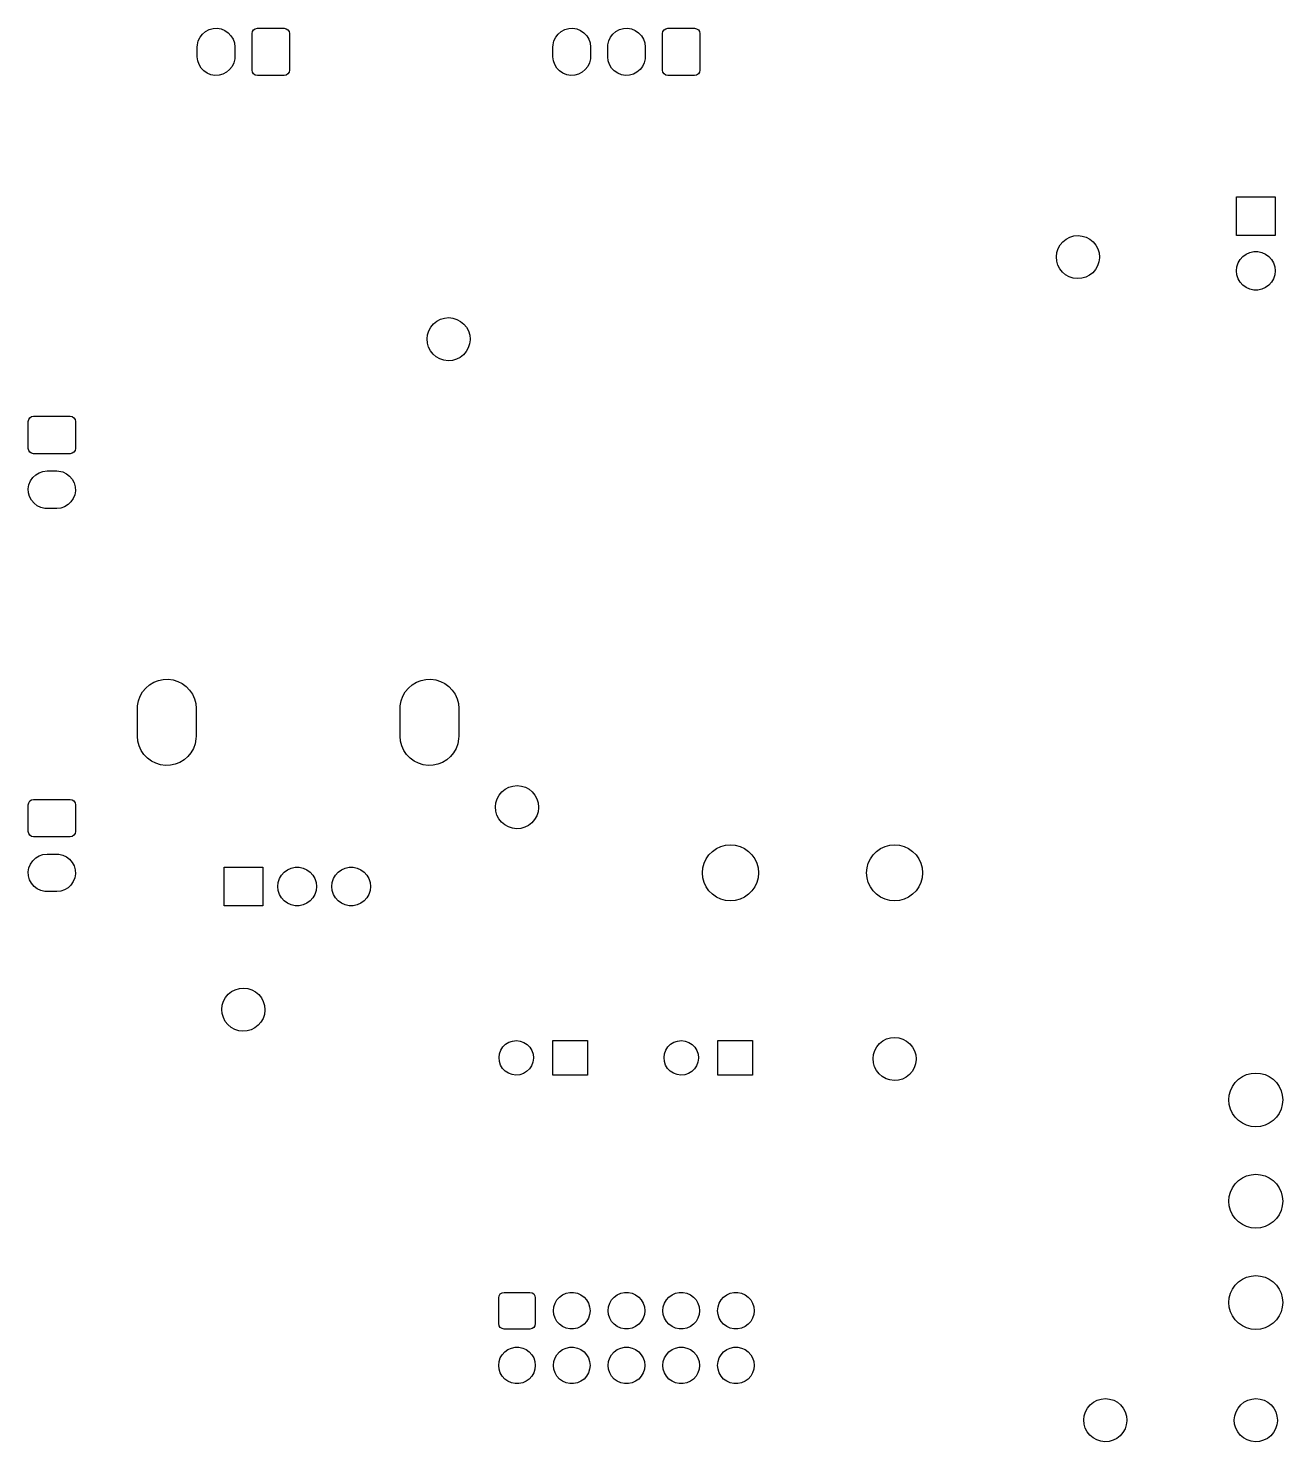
# Model space of a CAD drawing. Extents: x 93 to 206, y -133 to -66.
# Drawn here: x 92.6 to 150.9, y -131.7 to -66.1 of the extents above; entities that cross this region are included whole.
import ezdxf

# ---------------------------------------------------------------- set-up
doc = ezdxf.new("R2010")
doc.units = 0
doc.layers.add('BLACK', color=7, linetype='CONTINUOUS')

msp = doc.modelspace()

# ---------------------------------------------------------------- linework, layer by layer
at = {"layer": 'BLACK', "linetype": 'CONTINUOUS'}
for p, q in [((100.716, -66.3378), (100.86, -66.2165)), ((100.86, -66.2165), (101.026, -66.1289)), ((101.026, -66.1289), (101.207, -66.079)), ((101.207, -66.079), (101.395, -66.0692)), ((101.395, -66.0692), (101.58, -66.0998)), ((101.58, -66.0998), (101.754, -66.1696)), ((101.754, -66.1696), (101.91, -66.2753)), ((103.016, -66.3178), (103.035, -66.2221)), ((103.035, -66.2221), (103.089, -66.141)), ((103.089, -66.141), (103.17, -66.0868)), ((103.17, -66.0868), (103.266, -66.0678)), ((103.266, -66.0678), (104.506, -66.0678)), ((104.506, -66.0678), (104.602, -66.0868)), ((104.602, -66.0868), (104.683, -66.141)), ((104.683, -66.141), (104.737, -66.2221)), ((104.737, -66.2221), (104.756, -66.3178)), ((117.226, -66.3378), (117.37, -66.2165)), ((117.37, -66.2165), (117.536, -66.1289)), ((117.536, -66.1289), (117.717, -66.079)), ((117.717, -66.079), (117.905, -66.0692)), ((117.905, -66.0692), (118.09, -66.0998)), ((118.09, -66.0998), (118.264, -66.1696)), ((118.264, -66.1696), (118.42, -66.2753)), ((119.766, -66.3378), (119.91, -66.2165)), ((119.91, -66.2165), (120.076, -66.1289)), ((120.076, -66.1289), (120.257, -66.079)), ((120.257, -66.079), (120.445, -66.0692)), ((120.445, -66.0692), (120.63, -66.0998)), ((120.63, -66.0998), (120.804, -66.1696)), ((120.804, -66.1696), (120.96, -66.2753)), ((122.066, -66.3178), (122.085, -66.2221)), ((122.085, -66.2221), (122.139, -66.141)), ((122.139, -66.141), (122.22, -66.0868)), ((122.22, -66.0868), (122.316, -66.0678)), ((122.316, -66.0678), (123.556, -66.0678)), ((123.556, -66.0678), (123.652, -66.0868)), ((123.652, -66.0868), (123.733, -66.141)), ((123.733, -66.141), (123.787, -66.2221)), ((123.787, -66.2221), (123.806, -66.3178)), ((100.476, -66.9378), (100.481, -66.8408)), ((100.481, -66.8408), (100.522, -66.6574)), ((100.522, -66.6574), (100.602, -66.4871)), ((100.602, -66.4871), (100.716, -66.3378)), ((101.91, -66.2753), (102.039, -66.4118)), ((102.039, -66.4118), (102.136, -66.5729)), ((102.136, -66.5729), (102.196, -66.751)), ((102.196, -66.751), (102.216, -66.9378)), ((103.016, -68.0078), (103.016, -66.3178)), ((104.756, -66.3178), (104.756, -68.0078)), ((116.986, -66.9378), (116.991, -66.8408)), ((116.991, -66.8408), (117.032, -66.6574)), ((117.032, -66.6574), (117.112, -66.4871)), ((117.112, -66.4871), (117.226, -66.3378)), ((118.42, -66.2753), (118.549, -66.4118)), ((118.549, -66.4118), (118.646, -66.5729)), ((118.646, -66.5729), (118.706, -66.751)), ((118.706, -66.751), (118.726, -66.9378)), ((119.526, -66.9378), (119.531, -66.8408)), ((119.531, -66.8408), (119.572, -66.6574)), ((119.572, -66.6574), (119.652, -66.4871)), ((119.652, -66.4871), (119.766, -66.3378)), ((120.96, -66.2753), (121.089, -66.4118)), ((121.089, -66.4118), (121.186, -66.5729)), ((121.186, -66.5729), (121.246, -66.751)), ((121.246, -66.751), (121.266, -66.9378)), ((122.066, -68.0078), (122.066, -66.3178)), ((123.806, -66.3178), (123.806, -68.0078)), ((100.476, -67.3878), (100.476, -66.9378)), ((100.496, -67.5746), (100.476, -67.3878)), ((102.211, -67.4848), (102.17, -67.6682)), ((102.216, -67.3878), (102.211, -67.4848)), ((102.216, -66.9378), (102.216, -67.3878)), ((116.986, -67.3878), (116.986, -66.9378)), ((117.006, -67.5746), (116.986, -67.3878)), ((118.721, -67.4848), (118.68, -67.6682)), ((118.726, -67.3878), (118.721, -67.4848)), ((118.726, -66.9378), (118.726, -67.3878)), ((119.526, -67.3878), (119.526, -66.9378)), ((119.546, -67.5746), (119.526, -67.3878)), ((121.261, -67.4848), (121.22, -67.6682)), ((121.266, -67.3878), (121.261, -67.4848)), ((121.266, -66.9378), (121.266, -67.3878)), ((100.556, -67.7527), (100.496, -67.5746)), ((100.653, -67.9138), (100.556, -67.7527)), ((100.782, -68.0503), (100.653, -67.9138)), ((100.938, -68.156), (100.782, -68.0503)), ((101.112, -68.2258), (100.938, -68.156)), ((101.666, -68.1967), (101.485, -68.2466)), ((101.832, -68.1091), (101.666, -68.1967)), ((101.976, -67.9878), (101.832, -68.1091)), ((102.09, -67.8385), (101.976, -67.9878)), ((102.17, -67.6682), (102.09, -67.8385)), ((103.035, -68.1035), (103.016, -68.0078)), ((103.089, -68.1846), (103.035, -68.1035)), ((103.17, -68.2388), (103.089, -68.1846)), ((104.683, -68.1846), (104.602, -68.2388)), ((104.737, -68.1035), (104.683, -68.1846)), ((104.756, -68.0078), (104.737, -68.1035)), ((117.066, -67.7527), (117.006, -67.5746)), ((117.163, -67.9138), (117.066, -67.7527)), ((117.292, -68.0503), (117.163, -67.9138)), ((117.448, -68.156), (117.292, -68.0503)), ((117.622, -68.2258), (117.448, -68.156)), ((118.176, -68.1967), (117.995, -68.2466)), ((118.342, -68.1091), (118.176, -68.1967)), ((118.486, -67.9878), (118.342, -68.1091)), ((118.6, -67.8385), (118.486, -67.9878)), ((118.68, -67.6682), (118.6, -67.8385)), ((119.606, -67.7527), (119.546, -67.5746)), ((119.703, -67.9138), (119.606, -67.7527)), ((119.832, -68.0503), (119.703, -67.9138)), ((119.988, -68.156), (119.832, -68.0503)), ((120.162, -68.2258), (119.988, -68.156)), ((120.716, -68.1967), (120.535, -68.2466)), ((120.882, -68.1091), (120.716, -68.1967)), ((121.026, -67.9878), (120.882, -68.1091)), ((121.14, -67.8385), (121.026, -67.9878)), ((121.22, -67.6682), (121.14, -67.8385)), ((122.085, -68.1035), (122.066, -68.0078)), ((122.139, -68.1846), (122.085, -68.1035)), ((122.22, -68.2388), (122.139, -68.1846)), ((123.733, -68.1846), (123.652, -68.2388)), ((123.787, -68.1035), (123.733, -68.1846)), ((123.806, -68.0078), (123.787, -68.1035)), ((101.297, -68.2564), (101.112, -68.2258)), ((101.485, -68.2466), (101.297, -68.2564)), ((103.266, -68.2578), (103.17, -68.2388)), ((104.506, -68.2578), (103.266, -68.2578)), ((104.602, -68.2388), (104.506, -68.2578)), ((117.807, -68.2564), (117.622, -68.2258)), ((117.995, -68.2466), (117.807, -68.2564)), ((120.347, -68.2564), (120.162, -68.2258)), ((120.535, -68.2466), (120.347, -68.2564)), ((122.316, -68.2578), (122.22, -68.2388)), ((123.556, -68.2578), (122.316, -68.2578)), ((123.652, -68.2388), (123.556, -68.2578)), ((148.706, -75.6828), (148.706, -73.8828)), ((148.706, -73.8828), (150.506, -73.8828)), ((150.506, -73.8828), (150.506, -75.6828)), ((140.526, -76.1228), (140.651, -75.9733)), ((140.651, -75.9733), (140.803, -75.851)), ((140.803, -75.851), (140.976, -75.7606)), ((140.976, -75.7606), (141.164, -75.7055)), ((141.164, -75.7055), (141.358, -75.6878)), ((141.358, -75.6878), (141.552, -75.7082)), ((141.552, -75.7082), (141.739, -75.7659)), ((141.739, -75.7659), (141.91, -75.8588)), ((141.91, -75.8588), (142.061, -75.9832)), ((142.061, -75.9832), (142.184, -76.1344)), ((150.506, -75.6828), (148.706, -75.6828)), ((140.351, -76.6738), (140.373, -76.4799)), ((140.367, -76.8683), (140.351, -76.6738)), ((140.373, -76.4799), (140.432, -76.2939)), ((140.432, -76.2939), (140.526, -76.1228)), ((142.184, -76.1344), (142.276, -76.3067)), ((142.276, -76.3067), (142.332, -76.4936)), ((142.351, -76.7157), (142.326, -76.9093)), ((142.332, -76.4936), (142.351, -76.6878)), ((142.351, -76.6878), (142.351, -76.7157)), ((148.878, -76.7938), (149.004, -76.654)), ((149.004, -76.654), (149.156, -76.5434)), ((149.156, -76.5434), (149.328, -76.4668)), ((149.328, -76.4668), (149.512, -76.4277)), ((149.512, -76.4277), (149.7, -76.4277)), ((149.7, -76.4277), (149.884, -76.4668)), ((149.884, -76.4668), (150.056, -76.5434)), ((150.056, -76.5434), (150.208, -76.654)), ((150.208, -76.654), (150.334, -76.7938)), ((140.421, -77.0559), (140.367, -76.8683)), ((140.51, -77.2295), (140.421, -77.0559)), ((140.632, -77.3825), (140.51, -77.2295)), ((140.78, -77.5089), (140.632, -77.3825)), ((142.168, -77.2642), (142.041, -77.412)), ((142.265, -77.0945), (142.168, -77.2642)), ((142.326, -76.9093), (142.265, -77.0945)), ((148.706, -77.3228), (148.726, -77.1357)), ((148.726, -77.5099), (148.706, -77.3228)), ((148.726, -77.1357), (148.784, -76.9567)), ((148.784, -76.9567), (148.878, -76.7938)), ((150.334, -76.7938), (150.428, -76.9567)), ((150.428, -76.9567), (150.486, -77.1357)), ((150.486, -77.1357), (150.506, -77.3228)), ((150.506, -77.3228), (150.486, -77.5099)), ((140.951, -77.6042), (140.78, -77.5089)), ((141.136, -77.6645), (140.951, -77.6042)), ((141.33, -77.6876), (141.136, -77.6645)), ((141.525, -77.6726), (141.33, -77.6876)), ((141.713, -77.6201), (141.525, -77.6726)), ((141.887, -77.5321), (141.713, -77.6201)), ((142.041, -77.412), (141.887, -77.5321)), ((148.784, -77.6889), (148.726, -77.5099)), ((148.878, -77.8518), (148.784, -77.6889)), ((149.004, -77.9916), (148.878, -77.8518)), ((149.156, -78.1022), (149.004, -77.9916)), ((150.208, -77.9916), (150.056, -78.1022)), ((150.334, -77.8518), (150.208, -77.9916)), ((150.428, -77.6889), (150.334, -77.8518)), ((150.486, -77.5099), (150.428, -77.6889)), ((149.328, -78.1788), (149.156, -78.1022)), ((149.512, -78.2179), (149.328, -78.1788)), ((149.7, -78.2179), (149.512, -78.2179)), ((149.884, -78.1788), (149.7, -78.2179)), ((150.056, -78.1022), (149.884, -78.1788)), ((111.222, -80.1039), (111.316, -79.9328)), ((111.316, -79.9328), (111.441, -79.7833)), ((111.441, -79.7833), (111.593, -79.661)), ((111.593, -79.661), (111.766, -79.5706)), ((111.766, -79.5706), (111.954, -79.5155)), ((111.954, -79.5155), (112.148, -79.4978)), ((112.148, -79.4978), (112.342, -79.5182)), ((112.342, -79.5182), (112.529, -79.5759)), ((112.529, -79.5759), (112.7, -79.6688)), ((112.7, -79.6688), (112.851, -79.7932)), ((112.851, -79.7932), (112.974, -79.9444)), ((112.974, -79.9444), (113.066, -80.1167)), ((111.141, -80.4838), (111.163, -80.2899)), ((111.157, -80.6783), (111.141, -80.4838)), ((111.211, -80.8659), (111.157, -80.6783)), ((111.163, -80.2899), (111.222, -80.1039)), ((113.066, -80.1167), (113.122, -80.3036)), ((113.141, -80.5257), (113.116, -80.7193)), ((113.122, -80.3036), (113.141, -80.4978)), ((113.141, -80.4978), (113.141, -80.5257)), ((111.3, -81.0395), (111.211, -80.8659)), ((111.422, -81.1925), (111.3, -81.0395)), ((111.57, -81.3189), (111.422, -81.1925)), ((111.741, -81.4142), (111.57, -81.3189)), ((112.831, -81.222), (112.677, -81.3421)), ((112.958, -81.0742), (112.831, -81.222)), ((113.055, -80.9045), (112.958, -81.0742)), ((113.116, -80.7193), (113.055, -80.9045)), ((111.926, -81.4745), (111.741, -81.4142)), ((112.12, -81.4976), (111.926, -81.4745)), ((112.315, -81.4826), (112.12, -81.4976)), ((112.503, -81.4301), (112.315, -81.4826)), ((112.677, -81.3421), (112.503, -81.4301)), ((92.631, -84.3228), (92.65, -84.2271)), ((92.631, -85.5628), (92.631, -84.3228)), ((92.65, -84.2271), (92.7042, -84.146)), ((92.7042, -84.146), (92.7853, -84.0918)), ((92.7853, -84.0918), (92.881, -84.0728)), ((92.881, -84.0728), (94.571, -84.0728)), ((94.571, -84.0728), (94.6667, -84.0918)), ((94.6667, -84.0918), (94.7478, -84.146)), ((94.7478, -84.146), (94.802, -84.2271)), ((94.802, -84.2271), (94.821, -84.3228)), ((94.821, -84.3228), (94.821, -85.5628)), ((92.65, -85.6585), (92.631, -85.5628)), ((92.7042, -85.7396), (92.65, -85.6585)), ((92.7853, -85.7938), (92.7042, -85.7396)), ((92.881, -85.8128), (92.7853, -85.7938)), ((94.571, -85.8128), (92.881, -85.8128)), ((94.6667, -85.7938), (94.571, -85.8128)), ((94.7478, -85.7396), (94.6667, -85.7938)), ((94.802, -85.6585), (94.7478, -85.7396)), ((94.821, -85.5628), (94.802, -85.6585)), ((92.663, -87.2488), (92.7328, -87.0744)), ((92.7328, -87.0744), (92.8385, -86.9189)), ((92.8385, -86.9189), (92.975, -86.7898)), ((92.975, -86.7898), (93.1361, -86.693)), ((93.1361, -86.693), (93.3142, -86.6331)), ((93.3142, -86.6331), (93.501, -86.6128)), ((93.501, -86.6128), (93.951, -86.6128)), ((93.951, -86.6128), (94.048, -86.6182)), ((94.048, -86.6182), (94.2314, -86.6592)), ((94.2314, -86.6592), (94.4017, -86.7386)), ((94.4017, -86.7386), (94.551, -86.8528)), ((94.551, -86.8528), (94.6723, -86.9963)), ((94.6723, -86.9963), (94.7599, -87.1625)), ((94.7599, -87.1625), (94.8098, -87.3437)), ((92.6324, -87.4342), (92.663, -87.2488)), ((92.6422, -87.6219), (92.6324, -87.4342)), ((92.6921, -87.8031), (92.6422, -87.6219)), ((92.7797, -87.9693), (92.6921, -87.8031)), ((94.7192, -87.8912), (94.6135, -88.0467)), ((94.789, -87.7168), (94.7192, -87.8912)), ((94.8196, -87.5314), (94.789, -87.7168)), ((94.8098, -87.3437), (94.8196, -87.5314)), ((92.901, -88.1128), (92.7797, -87.9693)), ((93.0503, -88.227), (92.901, -88.1128)), ((93.2206, -88.3064), (93.0503, -88.227)), ((93.404, -88.3474), (93.2206, -88.3064)), ((93.501, -88.3528), (93.404, -88.3474)), ((93.951, -88.3528), (93.501, -88.3528)), ((94.1378, -88.3325), (93.951, -88.3528)), ((94.3159, -88.2726), (94.1378, -88.3325)), ((94.477, -88.1758), (94.3159, -88.2726)), ((94.6135, -88.0467), (94.477, -88.1758)), ((98.2587, -96.5389), (98.4553, -96.4196)), ((98.4553, -96.4196), (98.6692, -96.3352)), ((98.6692, -96.3352), (98.8943, -96.2879)), ((98.8943, -96.2879), (99.1241, -96.2793)), ((99.1241, -96.2793), (99.352, -96.3095)), ((99.352, -96.3095), (99.5717, -96.3777)), ((99.5717, -96.3777), (99.7767, -96.4819)), ((110.451, -96.5389), (110.647, -96.4196)), ((110.647, -96.4196), (110.861, -96.3352)), ((110.861, -96.3352), (111.086, -96.2879)), ((111.086, -96.2879), (111.316, -96.2793)), ((111.316, -96.2793), (111.544, -96.3095)), ((111.544, -96.3095), (111.764, -96.3777)), ((111.764, -96.3777), (111.969, -96.4819)), ((97.747, -97.2835), (97.8254, -97.0673)), ((97.8254, -97.0673), (97.9392, -96.8675)), ((97.9392, -96.8675), (98.085, -96.6897)), ((98.085, -96.6897), (98.2587, -96.5389)), ((99.7767, -96.4819), (99.9612, -96.6192)), ((99.9612, -96.6192), (100.12, -96.7856)), ((100.12, -96.7856), (100.248, -96.9764)), ((100.248, -96.9764), (100.343, -97.1861)), ((109.939, -97.2835), (110.017, -97.0673)), ((110.017, -97.0673), (110.131, -96.8675)), ((110.131, -96.8675), (110.277, -96.6897)), ((110.277, -96.6897), (110.451, -96.5389)), ((111.969, -96.4819), (112.153, -96.6192)), ((112.153, -96.6192), (112.312, -96.7856)), ((112.312, -96.7856), (112.44, -96.9764)), ((112.44, -96.9764), (112.535, -97.1861)), ((97.7, -97.6378), (97.706, -97.5098)), ((97.7, -98.9178), (97.7, -97.6378)), ((97.706, -97.5098), (97.747, -97.2835)), ((100.343, -97.1861), (100.401, -97.4087)), ((100.401, -97.4087), (100.42, -97.6378)), ((100.42, -97.6378), (100.42, -98.9178)), ((109.892, -97.6378), (109.898, -97.5098)), ((109.892, -98.9178), (109.892, -97.6378)), ((109.898, -97.5098), (109.939, -97.2835)), ((112.535, -97.1861), (112.593, -97.4087)), ((112.593, -97.4087), (112.612, -97.6378)), ((112.612, -97.6378), (112.612, -98.9178)), ((97.7194, -99.1469), (97.7, -98.9178)), ((100.414, -99.0458), (100.373, -99.2721)), ((100.42, -98.9178), (100.414, -99.0458)), ((109.911, -99.1469), (109.892, -98.9178)), ((112.606, -99.0458), (112.565, -99.2721)), ((112.612, -98.9178), (112.606, -99.0458)), ((97.7772, -99.3695), (97.7194, -99.1469)), ((97.8717, -99.5792), (97.7772, -99.3695)), ((98.0001, -99.77), (97.8717, -99.5792)), ((100.181, -99.6881), (100.035, -99.8659)), ((100.295, -99.4883), (100.181, -99.6881)), ((100.373, -99.2721), (100.295, -99.4883)), ((109.969, -99.3695), (109.911, -99.1469)), ((110.064, -99.5792), (109.969, -99.3695)), ((110.192, -99.77), (110.064, -99.5792)), ((112.373, -99.6881), (112.227, -99.8659)), ((112.487, -99.4883), (112.373, -99.6881)), ((112.565, -99.2721), (112.487, -99.4883)), ((98.1588, -99.9364), (98.0001, -99.77)), ((98.3433, -100.074), (98.1588, -99.9364)), ((98.5483, -100.178), (98.3433, -100.074)), ((98.768, -100.246), (98.5483, -100.178)), ((98.9959, -100.276), (98.768, -100.246)), ((99.2257, -100.268), (98.9959, -100.276)), ((99.4508, -100.22), (99.2257, -100.268)), ((99.6647, -100.136), (99.4508, -100.22)), ((99.8613, -100.017), (99.6647, -100.136)), ((100.035, -99.8659), (99.8613, -100.017)), ((110.351, -99.9364), (110.192, -99.77)), ((110.535, -100.074), (110.351, -99.9364)), ((110.74, -100.178), (110.535, -100.074)), ((110.96, -100.246), (110.74, -100.178)), ((111.188, -100.276), (110.96, -100.246)), ((111.418, -100.268), (111.188, -100.276)), ((111.643, -100.22), (111.418, -100.268)), ((111.857, -100.136), (111.643, -100.22)), ((112.053, -100.017), (111.857, -100.136)), ((112.227, -99.8659), (112.053, -100.017)), ((114.397, -101.821), (114.491, -101.65)), ((114.491, -101.65), (114.616, -101.5)), ((114.616, -101.5), (114.768, -101.378)), ((114.768, -101.378), (114.941, -101.288)), ((114.941, -101.288), (115.129, -101.233)), ((115.129, -101.233), (115.323, -101.215)), ((115.323, -101.215), (115.517, -101.235)), ((115.517, -101.235), (115.704, -101.293)), ((115.704, -101.293), (115.875, -101.386)), ((115.875, -101.386), (116.026, -101.51)), ((116.026, -101.51), (116.149, -101.661)), ((116.149, -101.661), (116.241, -101.834)), ((92.631, -102.103), (92.65, -102.007)), ((92.631, -103.343), (92.631, -102.103)), ((92.65, -102.007), (92.7042, -101.926)), ((92.7042, -101.926), (92.7853, -101.872)), ((92.7853, -101.872), (92.881, -101.853)), ((92.881, -101.853), (94.571, -101.853)), ((94.571, -101.853), (94.6667, -101.872)), ((94.6667, -101.872), (94.7478, -101.926)), ((94.7478, -101.926), (94.802, -102.007)), ((94.802, -102.007), (94.821, -102.103)), ((94.821, -102.103), (94.821, -103.343)), ((114.316, -102.201), (114.338, -102.007)), ((114.332, -102.395), (114.316, -102.201)), ((114.338, -102.007), (114.397, -101.821)), ((116.241, -101.834), (116.297, -102.021)), ((116.316, -102.243), (116.291, -102.436)), ((116.297, -102.021), (116.316, -102.215)), ((116.316, -102.215), (116.316, -102.243)), ((114.386, -102.583), (114.332, -102.395)), ((114.475, -102.757), (114.386, -102.583)), ((114.597, -102.909), (114.475, -102.757)), ((114.745, -103.036), (114.597, -102.909)), ((116.006, -102.939), (115.852, -103.059)), ((116.133, -102.791), (116.006, -102.939)), ((116.23, -102.622), (116.133, -102.791)), ((116.291, -102.436), (116.23, -102.622)), ((92.65, -103.438), (92.631, -103.343)), ((92.7042, -103.52), (92.65, -103.438)), ((92.7853, -103.574), (92.7042, -103.52)), ((92.881, -103.593), (92.7853, -103.574)), ((94.571, -103.593), (92.881, -103.593)), ((94.6667, -103.574), (94.571, -103.593)), ((94.7478, -103.52), (94.6667, -103.574)), ((94.802, -103.438), (94.7478, -103.52)), ((94.821, -103.343), (94.802, -103.438)), ((114.916, -103.131), (114.745, -103.036)), ((115.101, -103.191), (114.916, -103.131)), ((115.295, -103.215), (115.101, -103.191)), ((115.49, -103.2), (115.295, -103.215)), ((115.678, -103.147), (115.49, -103.2)), ((115.852, -103.059), (115.678, -103.147)), ((124.226, -104.427), (124.386, -104.267)), ((124.386, -104.267), (124.572, -104.137)), ((124.572, -104.137), (124.777, -104.041)), ((124.777, -104.041), (124.996, -103.983)), ((124.996, -103.983), (125.222, -103.963)), ((125.222, -103.963), (125.448, -103.983)), ((125.448, -103.983), (125.667, -104.041)), ((125.667, -104.041), (125.872, -104.137)), ((125.872, -104.137), (126.058, -104.267)), ((126.058, -104.267), (126.218, -104.427)), ((131.846, -104.427), (132.006, -104.267)), ((132.006, -104.267), (132.192, -104.137)), ((132.192, -104.137), (132.397, -104.041)), ((132.397, -104.041), (132.616, -103.983)), ((132.616, -103.983), (132.842, -103.963)), ((132.842, -103.963), (133.068, -103.983)), ((133.068, -103.983), (133.287, -104.041)), ((133.287, -104.041), (133.492, -104.137)), ((133.492, -104.137), (133.678, -104.267)), ((133.678, -104.267), (133.838, -104.427)), ((92.663, -105.029), (92.7328, -104.854)), ((92.7328, -104.854), (92.8385, -104.699)), ((92.8385, -104.699), (92.975, -104.57)), ((92.975, -104.57), (93.1361, -104.473)), ((93.1361, -104.473), (93.3142, -104.413)), ((93.3142, -104.413), (93.501, -104.393)), ((93.501, -104.393), (93.951, -104.393)), ((93.951, -104.393), (94.048, -104.398)), ((94.048, -104.398), (94.2314, -104.439)), ((94.2314, -104.439), (94.4017, -104.519)), ((94.4017, -104.519), (94.551, -104.633)), ((94.551, -104.633), (94.6723, -104.776)), ((94.6723, -104.776), (94.7599, -104.943)), ((94.7599, -104.943), (94.8098, -105.124)), ((123.942, -105.037), (124, -104.818)), ((124, -104.818), (124.096, -104.613)), ((124.096, -104.613), (124.226, -104.427)), ((126.218, -104.427), (126.348, -104.613)), ((126.348, -104.613), (126.444, -104.818)), ((126.444, -104.818), (126.502, -105.037)), ((131.562, -105.037), (131.62, -104.818)), ((131.62, -104.818), (131.716, -104.613)), ((131.716, -104.613), (131.846, -104.427)), ((133.838, -104.427), (133.968, -104.613)), ((133.968, -104.613), (134.064, -104.818)), ((134.064, -104.818), (134.122, -105.037)), ((92.6324, -105.214), (92.663, -105.029)), ((92.6422, -105.402), (92.6324, -105.214)), ((92.6921, -105.583), (92.6422, -105.402)), ((92.7797, -105.749), (92.6921, -105.583)), ((94.789, -105.497), (94.7192, -105.671)), ((94.8196, -105.311), (94.789, -105.497)), ((94.8098, -105.124), (94.8196, -105.311)), ((101.716, -106.798), (101.716, -104.998)), ((101.716, -104.998), (103.516, -104.998)), ((103.516, -104.998), (103.516, -106.798)), ((104.236, -105.711), (104.294, -105.532)), ((104.294, -105.532), (104.388, -105.369)), ((104.388, -105.369), (104.514, -105.229)), ((104.514, -105.229), (104.666, -105.118)), ((104.666, -105.118), (104.838, -105.042)), ((104.838, -105.042), (105.022, -105.003)), ((105.022, -105.003), (105.21, -105.003)), ((105.21, -105.003), (105.394, -105.042)), ((105.394, -105.042), (105.566, -105.118)), ((105.566, -105.118), (105.718, -105.229)), ((105.718, -105.229), (105.844, -105.369)), ((105.844, -105.369), (105.938, -105.532)), ((105.938, -105.532), (105.996, -105.711)), ((106.736, -105.711), (106.794, -105.532)), ((106.794, -105.532), (106.888, -105.369)), ((106.888, -105.369), (107.014, -105.229)), ((107.014, -105.229), (107.166, -105.118)), ((107.166, -105.118), (107.338, -105.042)), ((107.338, -105.042), (107.522, -105.003)), ((107.522, -105.003), (107.71, -105.003)), ((107.71, -105.003), (107.894, -105.042)), ((107.894, -105.042), (108.066, -105.118)), ((108.066, -105.118), (108.218, -105.229)), ((108.218, -105.229), (108.344, -105.369)), ((108.344, -105.369), (108.438, -105.532)), ((108.438, -105.532), (108.496, -105.711)), ((123.922, -105.263), (123.942, -105.037)), ((123.942, -105.489), (123.922, -105.263)), ((124, -105.707), (123.942, -105.489)), ((126.502, -105.489), (126.444, -105.707)), ((126.502, -105.037), (126.522, -105.263)), ((126.522, -105.263), (126.502, -105.489)), ((131.542, -105.263), (131.562, -105.037)), ((131.562, -105.489), (131.542, -105.263)), ((131.62, -105.707), (131.562, -105.489)), ((134.122, -105.489), (134.064, -105.707)), ((134.122, -105.037), (134.142, -105.263)), ((134.142, -105.263), (134.122, -105.489)), ((92.901, -105.893), (92.7797, -105.749)), ((93.0503, -106.007), (92.901, -105.893)), ((93.2206, -106.086), (93.0503, -106.007)), ((93.404, -106.127), (93.2206, -106.086)), ((93.501, -106.133), (93.404, -106.127)), ((93.951, -106.133), (93.501, -106.133)), ((94.1378, -106.113), (93.951, -106.133)), ((94.3159, -106.053), (94.1378, -106.113)), ((94.477, -105.956), (94.3159, -106.053)), ((94.6135, -105.827), (94.477, -105.956)), ((94.7192, -105.671), (94.6135, -105.827)), ((104.216, -105.898), (104.236, -105.711)), ((104.236, -106.085), (104.216, -105.898)), ((104.294, -106.264), (104.236, -106.085)), ((104.388, -106.427), (104.294, -106.264)), ((105.938, -106.264), (105.844, -106.427)), ((105.996, -106.085), (105.938, -106.264)), ((105.996, -105.711), (106.016, -105.898)), ((106.016, -105.898), (105.996, -106.085)), ((106.716, -105.898), (106.736, -105.711)), ((106.736, -106.085), (106.716, -105.898)), ((106.794, -106.264), (106.736, -106.085)), ((106.888, -106.427), (106.794, -106.264)), ((108.438, -106.264), (108.344, -106.427)), ((108.496, -106.085), (108.438, -106.264)), ((108.496, -105.711), (108.516, -105.898)), ((108.516, -105.898), (108.496, -106.085)), ((124.096, -105.913), (124, -105.707)), ((124.226, -106.098), (124.096, -105.913)), ((124.386, -106.259), (124.226, -106.098)), ((124.572, -106.389), (124.386, -106.259)), ((126.058, -106.259), (125.872, -106.389)), ((126.218, -106.098), (126.058, -106.259)), ((126.348, -105.913), (126.218, -106.098)), ((126.444, -105.707), (126.348, -105.913)), ((131.716, -105.913), (131.62, -105.707)), ((131.846, -106.098), (131.716, -105.913)), ((132.006, -106.259), (131.846, -106.098)), ((132.192, -106.389), (132.006, -106.259)), ((133.678, -106.259), (133.492, -106.389)), ((133.838, -106.098), (133.678, -106.259)), ((133.968, -105.913), (133.838, -106.098)), ((134.064, -105.707), (133.968, -105.913)), ((103.516, -106.798), (101.716, -106.798)), ((104.514, -106.567), (104.388, -106.427)), ((104.666, -106.677), (104.514, -106.567)), ((104.838, -106.754), (104.666, -106.677)), ((105.022, -106.793), (104.838, -106.754)), ((105.21, -106.793), (105.022, -106.793)), ((105.394, -106.754), (105.21, -106.793)), ((105.566, -106.677), (105.394, -106.754)), ((105.718, -106.567), (105.566, -106.677)), ((105.844, -106.427), (105.718, -106.567)), ((107.014, -106.567), (106.888, -106.427)), ((107.166, -106.677), (107.014, -106.567)), ((107.338, -106.754), (107.166, -106.677)), ((107.522, -106.793), (107.338, -106.754)), ((107.71, -106.793), (107.522, -106.793)), ((107.894, -106.754), (107.71, -106.793)), ((108.066, -106.677), (107.894, -106.754)), ((108.218, -106.567), (108.066, -106.677)), ((108.344, -106.427), (108.218, -106.567)), ((124.777, -106.484), (124.572, -106.389)), ((124.996, -106.543), (124.777, -106.484)), ((125.222, -106.563), (124.996, -106.543)), ((125.448, -106.543), (125.222, -106.563)), ((125.667, -106.484), (125.448, -106.543)), ((125.872, -106.389), (125.667, -106.484)), ((132.397, -106.484), (132.192, -106.389)), ((132.616, -106.543), (132.397, -106.484)), ((132.842, -106.563), (132.616, -106.543)), ((133.068, -106.543), (132.842, -106.563)), ((133.287, -106.484), (133.068, -106.543)), ((133.492, -106.389), (133.287, -106.484)), ((101.916, -110.898), (102.068, -110.776)), ((102.068, -110.776), (102.241, -110.686)), ((102.241, -110.686), (102.429, -110.631)), ((102.429, -110.631), (102.623, -110.613)), ((102.623, -110.613), (102.817, -110.633)), ((102.817, -110.633), (103.004, -110.691)), ((103.004, -110.691), (103.175, -110.784)), ((103.175, -110.784), (103.326, -110.908)), ((101.616, -111.599), (101.638, -111.405)), ((101.638, -111.405), (101.697, -111.219)), ((101.697, -111.219), (101.791, -111.048)), ((101.791, -111.048), (101.916, -110.898)), ((103.326, -110.908), (103.449, -111.059)), ((103.449, -111.059), (103.541, -111.232)), ((103.541, -111.232), (103.597, -111.419)), ((103.597, -111.419), (103.616, -111.613)), ((101.632, -111.793), (101.616, -111.599)), ((101.686, -111.981), (101.632, -111.793)), ((101.775, -112.155), (101.686, -111.981)), ((101.897, -112.307), (101.775, -112.155)), ((103.53, -112.02), (103.433, -112.189)), ((103.591, -111.834), (103.53, -112.02)), ((103.616, -111.641), (103.591, -111.834)), ((103.616, -111.613), (103.616, -111.641)), ((102.045, -112.434), (101.897, -112.307)), ((102.216, -112.529), (102.045, -112.434)), ((102.401, -112.589), (102.216, -112.529)), ((102.595, -112.613), (102.401, -112.589)), ((102.79, -112.598), (102.595, -112.613)), ((102.978, -112.545), (102.79, -112.598)), ((103.152, -112.457), (102.978, -112.545)), ((103.306, -112.337), (103.152, -112.457)), ((103.433, -112.189), (103.306, -112.337)), ((114.563, -113.492), (114.66, -113.342)), ((114.66, -113.342), (114.787, -113.218)), ((114.787, -113.218), (114.939, -113.124)), ((114.939, -113.124), (115.108, -113.067)), ((115.108, -113.067), (115.285, -113.048)), ((115.285, -113.048), (115.462, -113.069)), ((115.462, -113.069), (115.63, -113.129)), ((115.63, -113.129), (115.781, -113.225)), ((115.781, -113.225), (115.907, -113.351)), ((115.907, -113.351), (116.001, -113.502)), ((116.98, -114.648), (116.98, -113.048)), ((116.98, -113.048), (118.58, -113.048)), ((118.58, -113.048), (118.58, -114.648)), ((122.223, -113.492), (122.32, -113.342)), ((122.32, -113.342), (122.447, -113.218)), ((122.447, -113.218), (122.599, -113.124)), ((122.599, -113.124), (122.768, -113.067)), ((122.768, -113.067), (122.945, -113.048)), ((122.945, -113.048), (123.122, -113.069)), ((123.122, -113.069), (123.29, -113.129)), ((123.29, -113.129), (123.441, -113.225)), ((123.441, -113.225), (123.567, -113.351)), ((123.567, -113.351), (123.661, -113.502)), ((124.64, -114.648), (124.64, -113.048)), ((124.64, -113.048), (126.24, -113.048)), ((126.24, -113.048), (126.24, -114.648)), ((131.923, -113.505), (132.017, -113.334)), ((132.017, -113.334), (132.142, -113.184)), ((132.142, -113.184), (132.294, -113.062)), ((132.294, -113.062), (132.467, -112.972)), ((132.467, -112.972), (132.655, -112.917)), ((132.655, -112.917), (132.849, -112.899)), ((132.849, -112.899), (133.043, -112.919)), ((133.043, -112.919), (133.23, -112.977)), ((133.23, -112.977), (133.401, -113.07)), ((133.401, -113.07), (133.552, -113.194)), ((133.552, -113.194), (133.675, -113.345)), ((133.675, -113.345), (133.767, -113.518)), ((114.48, -113.837), (114.502, -113.66)), ((114.497, -114.014), (114.48, -113.837)), ((114.554, -114.184), (114.497, -114.014)), ((114.502, -113.66), (114.563, -113.492)), ((116.055, -114.047), (115.991, -114.214)), ((116.001, -113.502), (116.06, -113.671)), ((116.079, -113.87), (116.055, -114.047)), ((116.06, -113.671), (116.08, -113.848)), ((116.08, -113.848), (116.079, -113.87)), ((122.14, -113.837), (122.162, -113.66)), ((122.157, -114.014), (122.14, -113.837)), ((122.214, -114.184), (122.157, -114.014)), ((122.162, -113.66), (122.223, -113.492)), ((123.715, -114.047), (123.651, -114.214)), ((123.661, -113.502), (123.72, -113.671)), ((123.739, -113.87), (123.715, -114.047)), ((123.72, -113.671), (123.74, -113.848)), ((123.74, -113.848), (123.739, -113.87)), ((131.842, -113.885), (131.864, -113.691)), ((131.858, -114.079), (131.842, -113.885)), ((131.912, -114.267), (131.858, -114.079)), ((131.864, -113.691), (131.923, -113.505)), ((133.817, -114.12), (133.756, -114.306)), ((133.767, -113.518), (133.823, -113.705)), ((133.842, -113.927), (133.817, -114.12)), ((133.823, -113.705), (133.842, -113.899)), ((133.842, -113.899), (133.842, -113.927)), ((114.646, -114.336), (114.554, -114.184)), ((114.77, -114.464), (114.646, -114.336)), ((114.919, -114.562), (114.77, -114.464)), ((115.086, -114.624), (114.919, -114.562)), ((115.263, -114.648), (115.086, -114.624)), ((115.441, -114.632), (115.263, -114.648)), ((115.61, -114.577), (115.441, -114.632)), ((115.763, -114.485), (115.61, -114.577)), ((115.893, -114.362), (115.763, -114.485)), ((115.991, -114.214), (115.893, -114.362)), ((118.58, -114.648), (116.98, -114.648)), ((122.306, -114.336), (122.214, -114.184)), ((122.43, -114.464), (122.306, -114.336)), ((122.579, -114.562), (122.43, -114.464)), ((122.746, -114.624), (122.579, -114.562)), ((122.923, -114.648), (122.746, -114.624)), ((123.101, -114.632), (122.923, -114.648)), ((123.27, -114.577), (123.101, -114.632)), ((123.423, -114.485), (123.27, -114.577)), ((123.553, -114.362), (123.423, -114.485)), ((123.651, -114.214), (123.553, -114.362)), ((126.24, -114.648), (124.64, -114.648)), ((132.001, -114.441), (131.912, -114.267)), ((132.123, -114.593), (132.001, -114.441)), ((132.271, -114.72), (132.123, -114.593)), ((132.442, -114.815), (132.271, -114.72)), ((133.378, -114.743), (133.204, -114.831)), ((133.532, -114.623), (133.378, -114.743)), ((133.659, -114.475), (133.532, -114.623)), ((133.756, -114.306), (133.659, -114.475)), ((148.803, -114.845), (148.981, -114.72)), ((148.981, -114.72), (149.178, -114.628)), ((149.178, -114.628), (149.389, -114.572)), ((149.389, -114.572), (149.606, -114.553)), ((149.606, -114.553), (149.823, -114.572)), ((149.823, -114.572), (150.034, -114.628)), ((150.034, -114.628), (150.231, -114.72)), ((150.231, -114.72), (150.409, -114.845)), ((132.627, -114.875), (132.442, -114.815)), ((132.821, -114.899), (132.627, -114.875)), ((133.016, -114.884), (132.821, -114.899)), ((133.204, -114.831), (133.016, -114.884)), ((148.375, -115.586), (148.431, -115.375)), ((148.431, -115.375), (148.523, -115.178)), ((148.523, -115.178), (148.648, -114.999)), ((148.648, -114.999), (148.803, -114.845)), ((150.409, -114.845), (150.564, -114.999)), ((150.564, -114.999), (150.689, -115.178)), ((150.689, -115.178), (150.781, -115.375)), ((150.781, -115.375), (150.837, -115.586)), ((148.356, -115.803), (148.375, -115.586)), ((148.375, -116.02), (148.356, -115.803)), ((148.431, -116.23), (148.375, -116.02)), ((150.837, -116.02), (150.781, -116.23)), ((150.837, -115.586), (150.856, -115.803)), ((150.856, -115.803), (150.837, -116.02)), ((148.523, -116.428), (148.431, -116.23)), ((148.648, -116.606), (148.523, -116.428)), ((148.803, -116.76), (148.648, -116.606)), ((150.564, -116.606), (150.409, -116.76)), ((150.689, -116.428), (150.564, -116.606)), ((150.781, -116.23), (150.689, -116.428)), ((148.981, -116.885), (148.803, -116.76)), ((149.178, -116.977), (148.981, -116.885)), ((149.389, -117.034), (149.178, -116.977)), ((149.606, -117.053), (149.389, -117.034)), ((149.823, -117.034), (149.606, -117.053)), ((150.034, -116.977), (149.823, -117.034)), ((150.231, -116.885), (150.034, -116.977)), ((150.409, -116.76), (150.231, -116.885)), ((148.981, -119.42), (149.178, -119.328)), ((149.178, -119.328), (149.389, -119.272)), ((149.389, -119.272), (149.606, -119.253)), ((149.606, -119.253), (149.823, -119.272)), ((149.823, -119.272), (150.034, -119.328)), ((150.034, -119.328), (150.231, -119.42)), ((148.431, -120.075), (148.523, -119.878)), ((148.523, -119.878), (148.648, -119.699)), ((148.648, -119.699), (148.803, -119.545)), ((148.803, -119.545), (148.981, -119.42)), ((150.231, -119.42), (150.409, -119.545)), ((150.409, -119.545), (150.564, -119.699)), ((150.564, -119.699), (150.689, -119.878)), ((150.689, -119.878), (150.781, -120.075)), ((148.356, -120.503), (148.375, -120.286)), ((148.375, -120.72), (148.356, -120.503)), ((148.375, -120.286), (148.431, -120.075)), ((150.781, -120.075), (150.837, -120.286)), ((150.837, -120.286), (150.856, -120.503)), ((150.856, -120.503), (150.837, -120.72)), ((148.431, -120.93), (148.375, -120.72)), ((148.523, -121.128), (148.431, -120.93)), ((148.648, -121.306), (148.523, -121.128)), ((148.803, -121.46), (148.648, -121.306)), ((150.564, -121.306), (150.409, -121.46)), ((150.689, -121.128), (150.564, -121.306)), ((150.781, -120.93), (150.689, -121.128)), ((150.837, -120.72), (150.781, -120.93)), ((148.981, -121.585), (148.803, -121.46)), ((149.178, -121.677), (148.981, -121.585)), ((149.389, -121.734), (149.178, -121.677)), ((149.606, -121.753), (149.389, -121.734)), ((149.823, -121.734), (149.606, -121.753)), ((150.034, -121.677), (149.823, -121.734)), ((150.231, -121.585), (150.034, -121.677)), ((150.409, -121.46), (150.231, -121.585)), ((149.178, -124.028), (149.389, -123.972)), ((149.389, -123.972), (149.606, -123.953)), ((149.606, -123.953), (149.823, -123.972)), ((149.823, -123.972), (150.034, -124.028)), ((148.431, -124.775), (148.523, -124.578)), ((148.523, -124.578), (148.648, -124.399)), ((148.648, -124.399), (148.803, -124.245)), ((148.803, -124.245), (148.981, -124.12)), ((148.981, -124.12), (149.178, -124.028)), ((150.034, -124.028), (150.231, -124.12)), ((150.231, -124.12), (150.409, -124.245)), ((150.409, -124.245), (150.564, -124.399)), ((150.564, -124.399), (150.689, -124.578)), ((150.689, -124.578), (150.781, -124.775)), ((114.466, -124.983), (114.485, -124.887)), ((114.466, -126.183), (114.466, -124.983)), ((114.485, -124.887), (114.539, -124.806)), ((114.539, -124.806), (114.62, -124.752)), ((114.62, -124.752), (114.716, -124.733)), ((114.716, -124.733), (115.916, -124.733)), ((115.916, -124.733), (116.012, -124.752)), ((116.012, -124.752), (116.093, -124.806)), ((116.093, -124.806), (116.147, -124.887)), ((116.147, -124.887), (116.166, -124.983)), ((116.166, -124.983), (116.166, -126.183)), ((117.025, -125.406), (117.079, -125.237)), ((117.079, -125.237), (117.168, -125.083)), ((117.168, -125.083), (117.287, -124.951)), ((117.287, -124.951), (117.431, -124.847)), ((117.431, -124.847), (117.593, -124.774)), ((117.593, -124.774), (117.767, -124.737)), ((117.767, -124.737), (117.945, -124.737)), ((117.945, -124.737), (118.119, -124.774)), ((118.119, -124.774), (118.281, -124.847)), ((118.281, -124.847), (118.425, -124.951)), ((118.425, -124.951), (118.544, -125.083)), ((118.544, -125.083), (118.633, -125.237)), ((118.633, -125.237), (118.687, -125.406)), ((119.565, -125.406), (119.619, -125.237)), ((119.619, -125.237), (119.708, -125.083)), ((119.708, -125.083), (119.827, -124.951)), ((119.827, -124.951), (119.971, -124.847)), ((119.971, -124.847), (120.133, -124.774)), ((120.133, -124.774), (120.307, -124.737)), ((120.307, -124.737), (120.485, -124.737)), ((120.485, -124.737), (120.659, -124.774)), ((120.659, -124.774), (120.821, -124.847)), ((120.821, -124.847), (120.965, -124.951)), ((120.965, -124.951), (121.084, -125.083)), ((121.084, -125.083), (121.173, -125.237)), ((121.173, -125.237), (121.227, -125.406)), ((122.105, -125.406), (122.159, -125.237)), ((122.159, -125.237), (122.248, -125.083)), ((122.248, -125.083), (122.367, -124.951)), ((122.367, -124.951), (122.511, -124.847)), ((122.511, -124.847), (122.673, -124.774)), ((122.673, -124.774), (122.847, -124.737)), ((122.847, -124.737), (123.025, -124.737)), ((123.025, -124.737), (123.199, -124.774)), ((123.199, -124.774), (123.361, -124.847)), ((123.361, -124.847), (123.505, -124.951)), ((123.505, -124.951), (123.624, -125.083)), ((123.624, -125.083), (123.713, -125.237)), ((123.713, -125.237), (123.767, -125.406)), ((124.645, -125.406), (124.699, -125.237)), ((124.699, -125.237), (124.788, -125.083)), ((124.788, -125.083), (124.907, -124.951)), ((124.907, -124.951), (125.051, -124.847)), ((125.051, -124.847), (125.213, -124.774)), ((125.213, -124.774), (125.387, -124.737)), ((125.387, -124.737), (125.565, -124.737)), ((125.565, -124.737), (125.739, -124.774)), ((125.739, -124.774), (125.901, -124.847)), ((125.901, -124.847), (126.045, -124.951)), ((126.045, -124.951), (126.164, -125.083)), ((126.164, -125.083), (126.253, -125.237)), ((126.253, -125.237), (126.307, -125.406)), ((148.356, -125.203), (148.375, -124.986)), ((148.375, -125.42), (148.356, -125.203)), ((148.375, -124.986), (148.431, -124.775)), ((150.781, -124.775), (150.837, -124.986)), ((150.837, -124.986), (150.856, -125.203)), ((150.856, -125.203), (150.837, -125.42)), ((117.006, -125.583), (117.025, -125.406)), ((117.025, -125.76), (117.006, -125.583)), ((117.079, -125.929), (117.025, -125.76)), ((117.168, -126.082), (117.079, -125.929)), ((118.633, -125.929), (118.544, -126.082)), ((118.687, -125.76), (118.633, -125.929)), ((118.687, -125.406), (118.706, -125.583)), ((118.706, -125.583), (118.687, -125.76)), ((119.546, -125.583), (119.565, -125.406)), ((119.565, -125.76), (119.546, -125.583)), ((119.619, -125.929), (119.565, -125.76)), ((119.708, -126.082), (119.619, -125.929)), ((121.173, -125.929), (121.084, -126.082)), ((121.227, -125.76), (121.173, -125.929)), ((121.227, -125.406), (121.246, -125.583)), ((121.246, -125.583), (121.227, -125.76)), ((122.086, -125.583), (122.105, -125.406)), ((122.105, -125.76), (122.086, -125.583)), ((122.159, -125.929), (122.105, -125.76)), ((122.248, -126.082), (122.159, -125.929)), ((123.713, -125.929), (123.624, -126.082)), ((123.767, -125.76), (123.713, -125.929)), ((123.767, -125.406), (123.786, -125.583)), ((123.786, -125.583), (123.767, -125.76)), ((124.626, -125.583), (124.645, -125.406)), ((124.645, -125.76), (124.626, -125.583)), ((124.699, -125.929), (124.645, -125.76)), ((124.788, -126.082), (124.699, -125.929)), ((126.253, -125.929), (126.164, -126.082)), ((126.307, -125.76), (126.253, -125.929)), ((126.307, -125.406), (126.326, -125.583)), ((126.326, -125.583), (126.307, -125.76)), ((148.431, -125.63), (148.375, -125.42)), ((148.523, -125.828), (148.431, -125.63)), ((148.648, -126.006), (148.523, -125.828)), ((150.689, -125.828), (150.564, -126.006)), ((150.781, -125.63), (150.689, -125.828)), ((150.837, -125.42), (150.781, -125.63)), ((114.485, -126.278), (114.466, -126.183)), ((114.539, -126.36), (114.485, -126.278)), ((114.62, -126.414), (114.539, -126.36)), ((114.716, -126.433), (114.62, -126.414)), ((115.916, -126.433), (114.716, -126.433)), ((116.012, -126.414), (115.916, -126.433)), ((116.093, -126.36), (116.012, -126.414)), ((116.147, -126.278), (116.093, -126.36)), ((116.166, -126.183), (116.147, -126.278)), ((117.287, -126.214), (117.168, -126.082)), ((117.431, -126.319), (117.287, -126.214)), ((117.593, -126.391), (117.431, -126.319)), ((117.767, -126.428), (117.593, -126.391)), ((117.945, -126.428), (117.767, -126.428)), ((118.119, -126.391), (117.945, -126.428)), ((118.281, -126.319), (118.119, -126.391)), ((118.425, -126.214), (118.281, -126.319)), ((118.544, -126.082), (118.425, -126.214)), ((119.827, -126.214), (119.708, -126.082)), ((119.971, -126.319), (119.827, -126.214)), ((120.133, -126.391), (119.971, -126.319)), ((120.307, -126.428), (120.133, -126.391)), ((120.485, -126.428), (120.307, -126.428)), ((120.659, -126.391), (120.485, -126.428)), ((120.821, -126.319), (120.659, -126.391)), ((120.965, -126.214), (120.821, -126.319)), ((121.084, -126.082), (120.965, -126.214)), ((122.367, -126.214), (122.248, -126.082)), ((122.511, -126.319), (122.367, -126.214)), ((122.673, -126.391), (122.511, -126.319)), ((122.847, -126.428), (122.673, -126.391)), ((123.025, -126.428), (122.847, -126.428)), ((123.199, -126.391), (123.025, -126.428)), ((123.361, -126.319), (123.199, -126.391)), ((123.505, -126.214), (123.361, -126.319)), ((123.624, -126.082), (123.505, -126.214)), ((124.907, -126.214), (124.788, -126.082)), ((125.051, -126.319), (124.907, -126.214)), ((125.213, -126.391), (125.051, -126.319)), ((125.387, -126.428), (125.213, -126.391)), ((125.565, -126.428), (125.387, -126.428)), ((125.739, -126.391), (125.565, -126.428)), ((125.901, -126.319), (125.739, -126.391)), ((126.045, -126.214), (125.901, -126.319)), ((126.164, -126.082), (126.045, -126.214)), ((148.803, -126.16), (148.648, -126.006)), ((148.981, -126.285), (148.803, -126.16)), ((149.178, -126.377), (148.981, -126.285)), ((149.389, -126.434), (149.178, -126.377)), ((149.606, -126.453), (149.389, -126.434)), ((149.823, -126.434), (149.606, -126.453)), ((150.034, -126.377), (149.823, -126.434)), ((150.231, -126.285), (150.034, -126.377)), ((150.409, -126.16), (150.231, -126.285)), ((150.564, -126.006), (150.409, -126.16)), ((114.485, -127.946), (114.539, -127.777)), ((114.539, -127.777), (114.628, -127.623)), ((114.628, -127.623), (114.747, -127.491)), ((114.747, -127.491), (114.891, -127.387)), ((114.891, -127.387), (115.053, -127.314)), ((115.053, -127.314), (115.227, -127.277)), ((115.227, -127.277), (115.405, -127.277)), ((115.405, -127.277), (115.579, -127.314)), ((115.579, -127.314), (115.741, -127.387)), ((115.741, -127.387), (115.885, -127.491)), ((115.885, -127.491), (116.004, -127.623)), ((116.004, -127.623), (116.093, -127.777)), ((116.093, -127.777), (116.147, -127.946)), ((117.025, -127.946), (117.079, -127.777)), ((117.079, -127.777), (117.168, -127.623)), ((117.168, -127.623), (117.287, -127.491)), ((117.287, -127.491), (117.431, -127.387)), ((117.431, -127.387), (117.593, -127.314)), ((117.593, -127.314), (117.767, -127.277)), ((117.767, -127.277), (117.945, -127.277)), ((117.945, -127.277), (118.119, -127.314)), ((118.119, -127.314), (118.281, -127.387)), ((118.281, -127.387), (118.425, -127.491)), ((118.425, -127.491), (118.544, -127.623)), ((118.544, -127.623), (118.633, -127.777)), ((118.633, -127.777), (118.687, -127.946)), ((119.565, -127.946), (119.619, -127.777)), ((119.619, -127.777), (119.708, -127.623)), ((119.708, -127.623), (119.827, -127.491)), ((119.827, -127.491), (119.971, -127.387)), ((119.971, -127.387), (120.133, -127.314)), ((120.133, -127.314), (120.307, -127.277)), ((120.307, -127.277), (120.485, -127.277)), ((120.485, -127.277), (120.659, -127.314)), ((120.659, -127.314), (120.821, -127.387)), ((120.821, -127.387), (120.965, -127.491)), ((120.965, -127.491), (121.084, -127.623)), ((121.084, -127.623), (121.173, -127.777)), ((121.173, -127.777), (121.227, -127.946)), ((122.105, -127.946), (122.159, -127.777)), ((122.159, -127.777), (122.248, -127.623)), ((122.248, -127.623), (122.367, -127.491)), ((122.367, -127.491), (122.511, -127.387)), ((122.511, -127.387), (122.673, -127.314)), ((122.673, -127.314), (122.847, -127.277)), ((122.847, -127.277), (123.025, -127.277)), ((123.025, -127.277), (123.199, -127.314)), ((123.199, -127.314), (123.361, -127.387)), ((123.361, -127.387), (123.505, -127.491)), ((123.505, -127.491), (123.624, -127.623)), ((123.624, -127.623), (123.713, -127.777)), ((123.713, -127.777), (123.767, -127.946)), ((124.645, -127.946), (124.699, -127.777)), ((124.699, -127.777), (124.788, -127.623)), ((124.788, -127.623), (124.907, -127.491)), ((124.907, -127.491), (125.051, -127.387)), ((125.051, -127.387), (125.213, -127.314)), ((125.213, -127.314), (125.387, -127.277)), ((125.387, -127.277), (125.565, -127.277)), ((125.565, -127.277), (125.739, -127.314)), ((125.739, -127.314), (125.901, -127.387)), ((125.901, -127.387), (126.045, -127.491)), ((126.045, -127.491), (126.164, -127.623)), ((126.164, -127.623), (126.253, -127.777)), ((126.253, -127.777), (126.307, -127.946)), ((114.466, -128.123), (114.485, -127.946)), ((114.485, -128.3), (114.466, -128.123)), ((114.539, -128.469), (114.485, -128.3)), ((114.628, -128.622), (114.539, -128.469)), ((116.093, -128.469), (116.004, -128.622)), ((116.147, -128.3), (116.093, -128.469)), ((116.147, -127.946), (116.166, -128.123)), ((116.166, -128.123), (116.147, -128.3)), ((117.006, -128.123), (117.025, -127.946)), ((117.025, -128.3), (117.006, -128.123)), ((117.079, -128.469), (117.025, -128.3)), ((117.168, -128.622), (117.079, -128.469)), ((118.633, -128.469), (118.544, -128.622)), ((118.687, -128.3), (118.633, -128.469)), ((118.687, -127.946), (118.706, -128.123)), ((118.706, -128.123), (118.687, -128.3)), ((119.546, -128.123), (119.565, -127.946)), ((119.565, -128.3), (119.546, -128.123)), ((119.619, -128.469), (119.565, -128.3)), ((119.708, -128.622), (119.619, -128.469)), ((121.173, -128.469), (121.084, -128.622)), ((121.227, -128.3), (121.173, -128.469)), ((121.227, -127.946), (121.246, -128.123)), ((121.246, -128.123), (121.227, -128.3)), ((122.086, -128.123), (122.105, -127.946)), ((122.105, -128.3), (122.086, -128.123)), ((122.159, -128.469), (122.105, -128.3)), ((122.248, -128.622), (122.159, -128.469)), ((123.713, -128.469), (123.624, -128.622)), ((123.767, -128.3), (123.713, -128.469)), ((123.767, -127.946), (123.786, -128.123)), ((123.786, -128.123), (123.767, -128.3)), ((124.626, -128.123), (124.645, -127.946)), ((124.645, -128.3), (124.626, -128.123)), ((124.699, -128.469), (124.645, -128.3)), ((124.788, -128.622), (124.699, -128.469)), ((126.253, -128.469), (126.164, -128.622)), ((126.307, -128.3), (126.253, -128.469)), ((126.307, -127.946), (126.326, -128.123)), ((126.326, -128.123), (126.307, -128.3)), ((114.747, -128.754), (114.628, -128.622)), ((114.891, -128.859), (114.747, -128.754)), ((115.053, -128.931), (114.891, -128.859)), ((115.227, -128.968), (115.053, -128.931)), ((115.405, -128.968), (115.227, -128.968)), ((115.579, -128.931), (115.405, -128.968)), ((115.741, -128.859), (115.579, -128.931)), ((115.885, -128.754), (115.741, -128.859)), ((116.004, -128.622), (115.885, -128.754)), ((117.287, -128.754), (117.168, -128.622)), ((117.431, -128.859), (117.287, -128.754)), ((117.593, -128.931), (117.431, -128.859)), ((117.767, -128.968), (117.593, -128.931)), ((117.945, -128.968), (117.767, -128.968)), ((118.119, -128.931), (117.945, -128.968)), ((118.281, -128.859), (118.119, -128.931)), ((118.425, -128.754), (118.281, -128.859)), ((118.544, -128.622), (118.425, -128.754)), ((119.827, -128.754), (119.708, -128.622)), ((119.971, -128.859), (119.827, -128.754)), ((120.133, -128.931), (119.971, -128.859)), ((120.307, -128.968), (120.133, -128.931)), ((120.485, -128.968), (120.307, -128.968)), ((120.659, -128.931), (120.485, -128.968)), ((120.821, -128.859), (120.659, -128.931)), ((120.965, -128.754), (120.821, -128.859)), ((121.084, -128.622), (120.965, -128.754)), ((122.367, -128.754), (122.248, -128.622)), ((122.511, -128.859), (122.367, -128.754)), ((122.673, -128.931), (122.511, -128.859)), ((122.847, -128.968), (122.673, -128.931)), ((123.025, -128.968), (122.847, -128.968)), ((123.199, -128.931), (123.025, -128.968)), ((123.361, -128.859), (123.199, -128.931)), ((123.505, -128.754), (123.361, -128.859)), ((123.624, -128.622), (123.505, -128.754)), ((124.907, -128.754), (124.788, -128.622)), ((125.051, -128.859), (124.907, -128.754)), ((125.213, -128.931), (125.051, -128.859)), ((125.387, -128.968), (125.213, -128.931)), ((125.565, -128.968), (125.387, -128.968)), ((125.739, -128.931), (125.565, -128.968)), ((125.901, -128.859), (125.739, -128.931)), ((126.045, -128.754), (125.901, -128.859)), ((126.164, -128.622), (126.045, -128.754)), ((141.921, -129.948), (142.073, -129.826)), ((142.073, -129.826), (142.246, -129.736)), ((142.246, -129.736), (142.434, -129.681)), ((142.434, -129.681), (142.628, -129.663)), ((142.628, -129.663), (142.822, -129.683)), ((142.822, -129.683), (143.009, -129.741)), ((143.009, -129.741), (143.18, -129.834)), ((143.18, -129.834), (143.331, -129.958)), ((148.906, -129.948), (149.058, -129.826)), ((149.058, -129.826), (149.231, -129.736)), ((149.231, -129.736), (149.419, -129.681)), ((149.419, -129.681), (149.613, -129.663)), ((149.613, -129.663), (149.807, -129.683)), ((149.807, -129.683), (149.994, -129.741)), ((149.994, -129.741), (150.165, -129.834)), ((150.165, -129.834), (150.316, -129.958)), ((141.621, -130.649), (141.643, -130.455)), ((141.643, -130.455), (141.702, -130.269)), ((141.702, -130.269), (141.796, -130.098)), ((141.796, -130.098), (141.921, -129.948)), ((143.331, -129.958), (143.454, -130.109)), ((143.454, -130.109), (143.546, -130.282)), ((143.546, -130.282), (143.602, -130.469)), ((143.602, -130.469), (143.621, -130.663)), ((148.606, -130.649), (148.628, -130.455)), ((148.628, -130.455), (148.687, -130.269)), ((148.687, -130.269), (148.781, -130.098)), ((148.781, -130.098), (148.906, -129.948)), ((150.316, -129.958), (150.439, -130.109)), ((150.439, -130.109), (150.531, -130.282)), ((150.531, -130.282), (150.587, -130.469)), ((150.587, -130.469), (150.606, -130.663)), ((141.637, -130.843), (141.621, -130.649)), ((141.691, -131.031), (141.637, -130.843)), ((141.78, -131.205), (141.691, -131.031)), ((143.535, -131.07), (143.438, -131.239)), ((143.596, -130.884), (143.535, -131.07)), ((143.621, -130.691), (143.596, -130.884)), ((143.621, -130.663), (143.621, -130.691)), ((148.622, -130.843), (148.606, -130.649)), ((148.676, -131.031), (148.622, -130.843)), ((148.765, -131.205), (148.676, -131.031)), ((150.52, -131.07), (150.423, -131.239)), ((150.581, -130.884), (150.52, -131.07)), ((150.606, -130.691), (150.581, -130.884)), ((150.606, -130.663), (150.606, -130.691)), ((141.902, -131.357), (141.78, -131.205)), ((142.05, -131.484), (141.902, -131.357)), ((142.221, -131.579), (142.05, -131.484)), ((142.406, -131.639), (142.221, -131.579)), ((142.6, -131.663), (142.406, -131.639)), ((142.795, -131.648), (142.6, -131.663)), ((142.983, -131.595), (142.795, -131.648)), ((143.157, -131.507), (142.983, -131.595)), ((143.311, -131.387), (143.157, -131.507)), ((143.438, -131.239), (143.311, -131.387)), ((148.887, -131.357), (148.765, -131.205)), ((149.035, -131.484), (148.887, -131.357)), ((149.206, -131.579), (149.035, -131.484)), ((149.391, -131.639), (149.206, -131.579)), ((149.585, -131.663), (149.391, -131.639)), ((149.78, -131.648), (149.585, -131.663)), ((149.968, -131.595), (149.78, -131.648)), ((150.142, -131.507), (149.968, -131.595)), ((150.296, -131.387), (150.142, -131.507)), ((150.423, -131.239), (150.296, -131.387))]:
    msp.add_line(p, q, dxfattribs=at)

doc.saveas('drawing.dxf')
